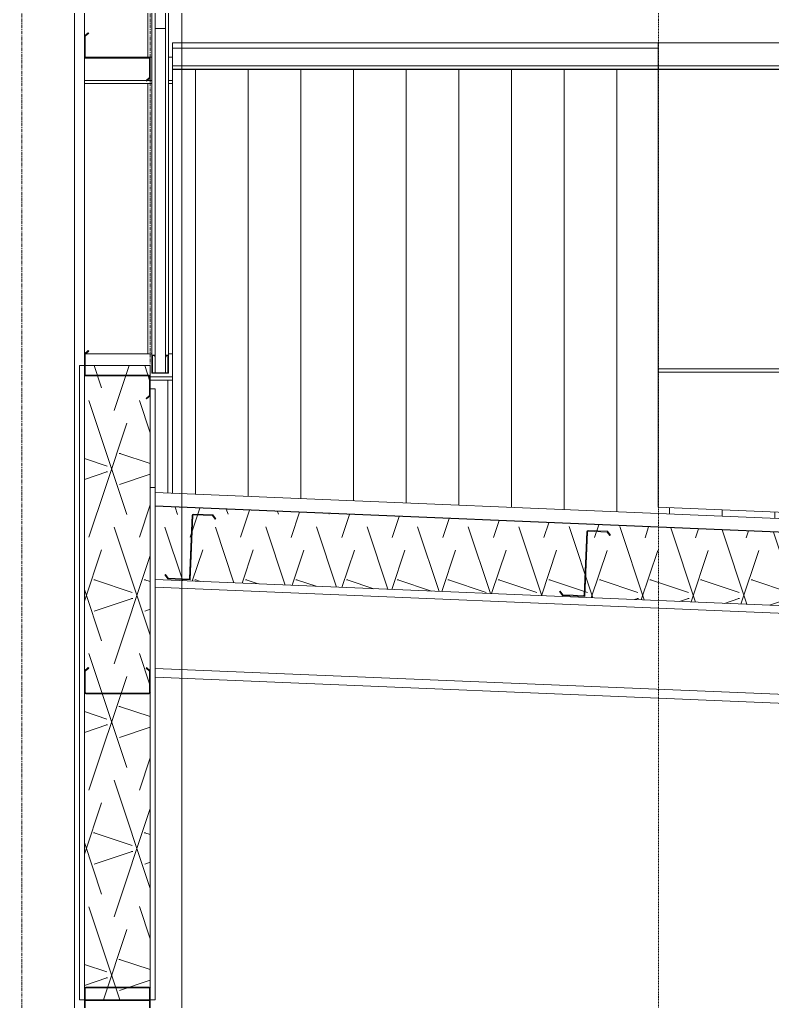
# Model space of a CAD drawing. Header units: inches. Extents: x 21386 to 98813, y -290 to 853.
# Drawn here: x 33041 to 33155.3, y 98 to 247 of the extents above; entities that cross this region are included whole.
import ezdxf

# ---------------------------------------------------------------- set-up
doc = ezdxf.new("R2010")
doc.units = ezdxf.units.IN
doc.header["$MEASUREMENT"] = 0
doc.linetypes.add('Dash Dot 3_16_', pattern=[0.3125, 0.1875, -0.0625, 0, -0.0625])
doc.linetypes.add('Grid Line 1_2_', pattern=[0.875, 0.5, -0.125, 0.125, -0.125])
for name, color, linetype, lineweight in [('A-ANNO-SYMB', 150, 'Continuous', 9), ('A-CLNG', 13, 'Continuous', 13), ('A-CLNG-PATT', 13, 'Continuous', 25), ('A-GLAZ-CWMG', 51, 'Continuous', 13), ('A-ROOF', 132, 'Continuous', 13), ('A-WALL', 113, 'Continuous', 13), ('A-WALL-PATT', 111, 'Continuous', 25), ('G-ANNO-SYMB', 111, 'Continuous', 9), ('I-WALL', 2, 'Continuous', 13), ('S-BEAM', 12, 'Continuous', 13), ('S-GRID', 1, 'Continuous', 9)]:
    doc.layers.add(name, color=color, linetype=linetype, lineweight=lineweight)
pattern_1 = [(161.57, (22011.972, 102.96), (-7.6802237, -0.0009796), [0, -54.643, 6.067, 0]), (18.43, (22010.052, 102.96), (-7.6802237, 0.0009796), [0, -54.643, 6.067, 0]), (108.43, (22011.972, 102.96), (3.8382953, -19.2013653), [18.211, -42.499]), (71.57, (22010.052, 102.96), (3.8382953, 19.2013653), [18.211, -42.499])]
pattern_2 = [(45, (22011.012, 102), (-19.007, 19.007), []), (45, (22011.012, 130.8), (-19.007, 19.007), [])]

# ---------------------------------------------------------------- blocks, each defined once
blk = doc.blocks.new('W-Wide Flange - 1_-3_ deep-1401279-Building Section - North_South looking East _ Fitness Center')
at = {"layer": 'S-BEAM', "color": 8, "lineweight": 9}
for p, q in [((22778.5, 143.84), (22370.3, 160.85)), ((22370.3, 148.55), (22777.99, 131.57)), ((22777.93, 130.21), (22370.3, 147.19))]:
    blk.add_line(p, q, dxfattribs=at)
blk = doc.blocks.new('Rectangular Mullion - Profile_Polycarbonate_Lower-1767983-Building Section - North_South looking East _ Fitness Center')
at = {"layer": 'A-GLAZ-CWMG', "color": 7}
for p, q in [((22369.8, 196.09), (22369.8, 193.34)), ((22370.3, 196.09), (22369.8, 196.09)), ((22369.87, 193.4), (22369.87, 196.03)), ((22369.87, 196.03), (22370.24, 196.03)), ((22370.24, 196.03), (22370.24, 195.84)), ((22370.24, 195.84), (22370.3, 195.84)), ((22370.3, 195.84), (22370.3, 196.09)), ((22372.3, 196.09), (22371.88, 196.09)), ((22371.88, 196.09), (22371.88, 195.84)), ((22371.88, 195.84), (22371.94, 195.84)), ((22371.94, 195.84), (22371.94, 196.03)), ((22371.94, 196.03), (22372.24, 196.03)), ((22372.24, 196.03), (22372.24, 193.4)), ((22372.3, 193.34), (22372.3, 196.09)), ((22369.8, 193.34), (22372.3, 193.34)), ((22372.24, 193.4), (22369.87, 193.4))]:
    blk.add_line(p, q, dxfattribs=at)
blk = doc.blocks.new('Girt_C - 10_D-1260059-Building Section - North_South looking East _ Fitness Center')
at = {"layer": 'S-BEAM', "lineweight": 9}
h = blk.add_hatch(dxfattribs=at)
h.set_pattern_fill('FP_37', color=8, style=0, pattern_type=2)
h.set_pattern_definition(pattern_2)
h.paths.add_polyline_path([(22360.13, 96.2), (22360.2, 96.28), (22359.66, 96.73), (22359.66, 100), (22359.55, 99.99), (22359.55, 96.68)], flags=0)
h.paths.add_polyline_path([(22368.98, 96.2), (22369.55, 96.68), (22369.55, 99.99), (22369.44, 100), (22369.44, 96.73), (22368.91, 96.28)], flags=0)
h.paths.add_polyline_path([(22369.37, 100.07), (22369.37, 100.18), (22359.74, 100.18), (22359.74, 100.07)], flags=0)
at = {"layer": 'S-BEAM', "color": 7}
for p, q in [((22359.55, 99.99), (22359.55, 96.68)), ((22359.66, 96.73), (22359.66, 100)), ((22369.37, 100.18), (22359.74, 100.18)), ((22359.74, 100.07), (22369.37, 100.07)), ((22369.44, 100), (22369.44, 96.73)), ((22369.55, 96.68), (22369.55, 99.99)), ((22359.55, 96.68), (22360.13, 96.2)), ((22360.2, 96.28), (22359.66, 96.73)), ((22360.13, 96.2), (22360.2, 96.28)), ((22369.44, 96.73), (22368.91, 96.28)), ((22368.91, 96.28), (22368.98, 96.2)), ((22368.98, 96.2), (22369.55, 96.68))]:
    blk.add_line(p, q, dxfattribs=at)
for centre, radius, start, end in [((22359.74, 99.99), 0.188, 90, 180), ((22359.74, 99.99), 0.0782, 90, 176.9576), ((22369.37, 99.99), 0.188, 0, 90), ((22369.37, 99.99), 0.0782, 2.1227, 90)]:
    blk.add_arc(centre, radius, start, end, dxfattribs=at)
blk = doc.blocks.new('columns and girder2 - one-1334686-Building Section - North_South looking East _ Fitness Center')
at = {"layer": 'S-BEAM', "color": 8, "lineweight": 9}
for p, q in [((22358.05, 335.74), (22358.05, 0)), ((22359.55, 244.56), (22359.55, 289.44)), ((22359.55, 196.31), (22359.55, 241.19))]:
    blk.add_line(p, q, dxfattribs=at)
blk = doc.blocks.new('Girt_C - 8_D-1757324-Building Section - North_South looking East _ Fitness Center')
at = {"layer": 'S-BEAM', "color": 8, "lineweight": 9}
for p, q in [((22359.74, 241.3), (22359.62, 241.3)), ((22369.8, 241.3), (22369.37, 241.3)), ((22372.93, 241.3), (22372.3, 241.3)), ((22359.55, 237.8), (22368.94, 237.8)), ((22359.55, 237.31), (22369.8, 237.31)), ((22369.11, 237.8), (22369.8, 237.8)), ((22372.3, 237.8), (22372.93, 237.8)), ((22372.3, 237.31), (22372.93, 237.31))]:
    blk.add_line(p, q, dxfattribs=at)
blk = doc.blocks.new('Girt_C - 8_D-1757323-Building Section - North_South looking East _ Fitness Center')
at = {"layer": 'S-BEAM', "color": 8, "lineweight": 9}
for p, q in [((22369.8, 196.3), (22359.69, 196.3)), ((22372.93, 196.3), (22372.3, 196.3)), ((22369.55, 192.8), (22372.93, 192.8)), ((22369.55, 192.31), (22372.93, 192.31))]:
    blk.add_line(p, q, dxfattribs=at)
blk = doc.blocks.new('Girt_Z - 10_D-1732176-Building Section - North_South looking East _ Fitness Center')
at = {"layer": 'S-BEAM', "lineweight": 9}
h = blk.add_hatch(dxfattribs=at)
h.set_pattern_fill('FP_37', color=8, style=0, pattern_type=2)
h.set_pattern_definition(pattern_2)
h.paths.add_polyline_path([(22368.98, 189.44), (22369.55, 189.92), (22369.55, 192.86), (22369.44, 192.86), (22369.44, 189.97), (22368.91, 189.52)], flags=0)
h.paths.add_polyline_path([(22359.55, 192.94), (22359.66, 193.12), (22359.66, 196.26), (22360.2, 196.71), (22360.13, 196.79), (22359.55, 196.31), (22359.55, 193.67)], flags=0)
h.paths.add_polyline_path([(22369.37, 192.94), (22369.37, 193.05), (22359.74, 193.05), (22359.55, 192.94)], flags=0)
at = {"layer": 'S-BEAM', "color": 7}
for p, q in [((22360.13, 196.79), (22359.55, 196.31)), ((22359.66, 196.26), (22360.2, 196.71)), ((22360.2, 196.71), (22360.13, 196.79)), ((22359.55, 196.31), (22359.55, 192.94)), ((22359.66, 193.12), (22359.66, 196.26)), ((22359.55, 192.94), (22369.37, 192.94)), ((22369.37, 193.05), (22359.74, 193.05)), ((22369.44, 192.86), (22369.44, 189.97)), ((22369.55, 189.92), (22369.55, 192.86)), ((22369.44, 189.97), (22368.91, 189.52)), ((22368.91, 189.52), (22368.98, 189.44)), ((22368.98, 189.44), (22369.55, 189.92))]:
    blk.add_line(p, q, dxfattribs=at)
for centre, radius, start, end in [((22359.74, 193.13), 0.0782, 183.0424, 270), ((22369.37, 192.86), 0.187, 360, 90), ((22369.37, 192.86), 0.0782, 2.1227, 90)]:
    blk.add_arc(centre, radius, start, end, dxfattribs=at)
blk = doc.blocks.new('Girt_Z - 10_D-V157-Building Section - North_South looking East _ Fitness Center')
at = {"layer": 'S-BEAM', "color": 7}
for p, q in [((22360.13, 245.04), (22359.55, 244.56)), ((22359.55, 244.56), (22359.55, 241.19)), ((22359.66, 244.51), (22360.2, 244.96)), ((22359.66, 241.37), (22359.66, 244.51)), ((22360.2, 244.96), (22360.13, 245.04)), ((22359.55, 241.19), (22369.37, 241.19)), ((22369.37, 241.3), (22359.74, 241.3)), ((22369.44, 241.11), (22369.44, 238.22)), ((22369.55, 238.17), (22369.55, 241.11)), ((22369.44, 238.22), (22368.91, 237.77)), ((22368.91, 237.77), (22368.98, 237.69)), ((22368.98, 237.69), (22369.55, 238.17))]:
    blk.add_line(p, q, dxfattribs=at)
for centre, radius, start, end in [((22359.74, 241.38), 0.0782, 183.0424, 270), ((22369.37, 241.11), 0.187, 360, 90), ((22369.37, 241.11), 0.0782, 2.1227, 90)]:
    blk.add_arc(centre, radius, start, end, dxfattribs=at)
blk = doc.blocks.new('Girt_C - 10_D-1401468-Building Section - North_South looking East _ Fitness Center')
at = {"layer": 'S-BEAM', "lineweight": 9}
h = blk.add_hatch(dxfattribs=at)
h.set_pattern_fill('FP_37', color=8, style=0, pattern_type=2)
h.set_pattern_definition(pattern_2)
h.paths.add_polyline_path([(22359.74, 144.69), (22369.37, 144.69), (22369.37, 144.8), (22359.74, 144.8)], flags=0)
h.paths.add_polyline_path([(22369.44, 144.87), (22369.55, 144.88), (22369.55, 148.19), (22368.98, 148.67), (22368.91, 148.59), (22369.44, 148.14)], flags=0)
h.paths.add_polyline_path([(22359.66, 144.87), (22359.66, 148.14), (22360.2, 148.59), (22360.13, 148.67), (22359.55, 148.19), (22359.55, 144.88)], flags=0)
at = {"layer": 'S-BEAM', "color": 7}
for p, q in [((22360.13, 148.67), (22359.55, 148.19)), ((22359.55, 148.19), (22359.55, 144.88)), ((22359.66, 148.14), (22360.2, 148.59)), ((22359.66, 144.87), (22359.66, 148.14)), ((22360.2, 148.59), (22360.13, 148.67)), ((22368.98, 148.67), (22368.91, 148.59)), ((22368.91, 148.59), (22369.44, 148.14)), ((22369.55, 148.19), (22368.98, 148.67)), ((22369.44, 148.14), (22369.44, 144.87)), ((22369.55, 144.88), (22369.55, 148.19)), ((22369.37, 144.8), (22359.74, 144.8)), ((22359.74, 144.69), (22369.37, 144.69))]:
    blk.add_line(p, q, dxfattribs=at)
for centre, radius, start, end in [((22359.74, 144.88), 0.188, 180, 270), ((22359.74, 144.88), 0.0782, 182.1227, 270), ((22369.37, 144.88), 0.188, 270, 0), ((22369.37, 144.88), 0.0782, 270, 356.9576)]:
    blk.add_arc(centre, radius, start, end, dxfattribs=at)
blk = doc.blocks.new('Rectangular Mullion - Profile_Polycarbonate_right-1766041-Building Section - North_South looking East _ Fitness Center')
at = {"layer": 'A-GLAZ-CWMG', "color": 8, "lineweight": 9}
for p, q in [((22369.8, 248.36), (22370.3, 248.36)), ((22369.8, 196.09), (22369.8, 248.36)), ((22371.88, 248.36), (22372.3, 248.36)), ((22372.3, 196.09), (22372.3, 248.36))]:
    blk.add_line(p, q, dxfattribs=at)
at = {"layer": 'A-GLAZ-CWMG', "color": 10, "lineweight": 9}
for p, q in [((22370.3, 248.36), (22371.88, 248.36)), ((22370.3, 193.4), (22370.3, 248.36)), ((22371.88, 193.4), (22371.88, 248.36))]:
    blk.add_line(p, q, dxfattribs=at)
blk = doc.blocks.new('Girt_Z - 10_D-1732032-Building Section - North_South looking East _ Fitness Center')
at = {"layer": 'S-BEAM', "color": 7}
for p, q in [((22615.7, 161.8), (22615.3, 152.19)), ((22615.4, 151.99), (22615.81, 161.8)), ((22618.83, 161.86), (22615.89, 161.98)), ((22615.89, 161.87), (22618.77, 161.75)), ((22618.77, 161.75), (22619.2, 161.2)), ((22619.29, 161.27), (22618.83, 161.86)), ((22619.2, 161.2), (22619.29, 161.27)), ((22611.65, 152.8), (22611.57, 152.73)), ((22611.57, 152.73), (22612.03, 152.13)), ((22612.08, 152.24), (22611.65, 152.8)), ((22612.03, 152.13), (22615.4, 151.99)), ((22615.22, 152.11), (22612.08, 152.24))]:
    blk.add_line(p, q, dxfattribs=at)
for centre, radius, start, end in [((22615.88, 161.8), 0.187, 87.6141, 177.6141), ((22615.88, 161.8), 0.0782, 89.7368, 177.6141), ((22615.22, 152.19), 0.0782, 270.6564, 357.6141)]:
    blk.add_arc(centre, radius, start, end, dxfattribs=at)
blk = doc.blocks.new('Girt_Z - 10_D-1350939-Building Section - North_South looking East _ Fitness Center')
at = {"layer": 'S-BEAM', "color": 7}
for p, q in [((22375.91, 171.79), (22375.5, 162.18)), ((22375.61, 161.99), (22376.01, 171.79)), ((22376.09, 171.86), (22378.98, 171.74)), ((22379.04, 171.85), (22376.1, 171.97)), ((22378.98, 171.74), (22379.41, 171.19)), ((22379.49, 171.26), (22379.04, 171.85)), ((22379.41, 171.19), (22379.49, 171.26)), ((22371.86, 162.79), (22371.78, 162.72)), ((22371.78, 162.72), (22372.23, 162.13)), ((22372.29, 162.23), (22371.86, 162.79)), ((22372.23, 162.13), (22375.61, 161.99)), ((22375.43, 162.1), (22372.29, 162.23))]:
    blk.add_line(p, q, dxfattribs=at)
for centre, radius, start, end in [((22376.09, 171.79), 0.187, 87.6141, 177.6141), ((22376.09, 171.79), 0.0782, 89.7368, 177.6141), ((22375.43, 162.18), 0.0782, 270.6564, 357.6141)]:
    blk.add_arc(centre, radius, start, end, dxfattribs=at)

msp = doc.modelspace()

# ---------------------------------------------------------------- hatches: boundary and pattern name
at = {"layer": 'A-CLNG-PATT', "lineweight": 9}
h = msp.add_hatch(dxfattribs=at)
h.set_pattern_fill('FP_35', color=8, style=0, pattern_type=2)
h.set_pattern_definition(pattern_1)
h.paths.add_polyline_path([(33486.56, 144.31), (33486.56, 155.45), (33061.56, 173.15), (33061.56, 162.02), (33473.51, 144.85)], flags=0)
at = {"layer": 'A-WALL-PATT', "lineweight": 9}
h = msp.add_hatch(dxfattribs=at)
h.set_pattern_fill('FP_41', color=8, style=0, pattern_type=2)
h.set_pattern_definition([(90, (22233.678, 0), (-19.685, 1e-15), [])])
h.paths.add_polyline_path([(32927.75, 2.75), (32936.55, 2.75), (32936.55, 4), (32927.75, 4)], flags=0)
h.paths.add_polyline_path([(33028.07, 2.75), (33038.73, 2.75), (33032.61, 47.7), (32927.69, 47.7), (32927.75, 37.12), (32954.54, 36.98), (32954.68, 36.87), (32955.13, 36.74), (32955.54, 36), (32955.29, 35.45), (32954.37, 34.97), (32953.95, 34.95), (32953.54, 34.89), (32953.38, 34.88), (32948.2, 34.88), (32927.75, 34.87), (32927.75, 32.5), (32936.55, 32.5), (32936.55, 34.87), (32938.61, 34.87), (32938.61, 32.5), (32944.71, 32.5), (32944.71, 34.87), (32946.77, 34.87), (32946.77, 32.5), (32950.13, 32.5), (32950.19, 34.87), (32952.17, 34.87), (32952.17, 32.5), (32952.76, 32.5), (32952.8, 34.87), (32955.04, 34.87), (32955.04, 2.75), (32989.33, 2.75)], flags=0)
h.paths.add_polyline_path([(32946.77, 2.75), (32950.13, 2.75), (32950.13, 4), (32946.77, 4)], flags=0)
h.paths.add_polyline_path([(32938.61, 2.75), (32944.71, 2.75), (32944.71, 4), (32938.61, 4)], flags=0)
h.paths.add_polyline_path([(32952.76, 2.75), (32952.76, 4), (32952.17, 4), (32952.17, 2.75)], flags=0)
h.paths.add_polyline_path([(32934.07, 28.5), (32936.55, 28.5), (32936.55, 31.5), (32927.75, 31.5), (32927.75, 28.5), (32931.23, 28.5)], flags=0)
h.paths.add_polyline_path([(32952.57, 28.5), (32952.76, 28.5), (32952.76, 31.5), (32952.17, 31.5), (32952.17, 28.5), (32952.35, 28.5)], flags=0)
h.paths.add_polyline_path([(32948.47, 28.5), (32950.13, 28.5), (32950.13, 31.5), (32946.77, 31.5), (32946.77, 28.5), (32947.49, 28.5)], flags=0)
h.paths.add_polyline_path([(32938.61, 28.5), (32944.71, 28.5), (32944.71, 31.5), (32938.61, 31.5), (32938.61, 28.63)], flags=0)
h.paths.add_polyline_path([(33028.07, 55.05), (33031.61, 55.05), (33025.99, 96.32), (32927.69, 96.32), (32927.69, 55.05), (32950.6, 55.05)], flags=0)
h.paths.add_polyline_path([(33000.81, 103.68), (33024.99, 103.68), (33019.88, 141.19), (32927.69, 141.19), (32927.69, 103.68), (33000.32, 103.68)], flags=0)
h.paths.add_polyline_path([(33000.32, 148.54), (33018.88, 148.54), (33013.31, 189.44), (32927.69, 189.44), (32927.69, 148.54), (32999.3, 148.54)], flags=0)
h.paths.add_polyline_path([(33063.5, 173.07), (33063.5, 173.14), (33061.56, 173.15)], flags=0)
h.paths.add_polyline_path([(33063.5, 175.14), (33063.5, 192.31), (33060.81, 192.31), (33060.81, 191), (33061.56, 191), (33061.56, 175.22)], flags=0)
h.paths.add_polyline_path([(33050.96, 196.3), (33061.06, 196.31), (33061.06, 237.31), (33050.81, 237.31), (33050.81, 196.31), (33051.38, 196.79), (33051.45, 196.71), (33050.98, 196.31)], flags=0)
h.paths.add_polyline_path([(33000.81, 196.79), (33012.31, 196.79), (33006.74, 237.69), (32936.14, 237.69), (32927.69, 221.45), (32927.69, 196.79), (33000.32, 196.79)], flags=0)
h.paths.add_polyline_path([(32927.69, 225.51), (32934.03, 237.69), (32927.69, 237.69), (32927.69, 232.74)], flags=0)
h.paths.add_polyline_path([(33050.92, 241.3), (33061.06, 241.3), (33061.06, 335.25), (33050.81, 335.68), (33050.81, 292.81), (33051.38, 293.29), (33051.45, 293.21), (33050.92, 292.76), (33050.88, 289.55), (33050.81, 289.36), (33050.81, 244.56), (33051.38, 245.04), (33051.45, 244.96), (33050.92, 244.51), (33050.88, 241.3)], flags=0)
h.paths.add_polyline_path([(32961.59, 245.04), (33005.74, 245.04), (33000.17, 285.94), (32961.28, 285.94), (32939.97, 245.04), (32961.39, 245.04)], flags=0)
h.paths.add_polyline_path([(32927.69, 245.04), (32937.86, 245.04), (32959.16, 285.94), (32927.69, 285.94), (32927.69, 252.28)], flags=0)
h.paths.add_polyline_path([(33060.24, 285.94), (33060.17, 286.02), (33060.7, 286.47), (33060.7, 289.36), (33060.81, 289.36), (33060.81, 286.42), (33060.34, 286.02)], flags=0)
h.paths.add_polyline_path([(33050.81, 289.44), (33051, 289.55), (33060.62, 289.55), (33060.62, 289.44), (33050.92, 289.44)], flags=0)
h.paths.add_polyline_path([(32927.69, 293.29), (32930.94, 293.29), (32930.94, 294), (32960.69, 294.04), (32960.77, 294.3), (32960.94, 294.44), (32961.16, 294.1), (32961.19, 294), (32990.94, 293.94), (32990.94, 293.29), (32997.81, 293.29), (32997.81, 294.85), (32927.69, 306.91), (32927.69, 293.4)], flags=0)
h.paths.add_polyline_path([(33063.13, 336.84), (33063.5, 336.84), (33063.44, 337.87), (33061.94, 337.93), (33061.94, 336.84)], flags=0)
h.paths.add_polyline_path([(33063.5, 345.37), (33063.5, 346.43), (33061.94, 346.48), (33061.94, 345.44)], flags=0)
h = msp.add_hatch(dxfattribs=at)
h.set_pattern_fill('FP_23', color=8, style=0, pattern_type=2)
h.set_pattern_definition([(270, (23131.654, 100.524), (8, 5e-16), [])])
h.paths.add_polyline_path([(33489.56, 157.38), (33489.56, 158.5), (33486.69, 158.49), (33486.69, 157.5), (33487.06, 157.49)], flags=0)
h.paths.add_polyline_path([(33486.56, 157.51), (33486.56, 158.51), (33137.94, 173.04), (33137.94, 239.46), (33064.19, 239.46), (33064.19, 175.11), (33463.04, 158.49)], flags=0)
h = msp.add_hatch(dxfattribs=at)
h.set_pattern_fill('FP_40', color=8, style=0, pattern_type=2)
h.set_pattern_definition([(0, (22785.02, 0.88), (-193, 193), [48, -145]), (90, (22785.02, 0.88), (-193, 1e-14), [96, -97]), (180, (22833.02, 96.88), (-193, 193), [48, -145]), (90, (22833.02, 0.88), (-193, 1e-14), [96, -97]), (180, (22833.02, 97.38), (-193, 193), [48, -145]), (90, (22833.02, 97.38), (-193, 1e-14), [96, -97]), (0, (22785.02, 193.38), (-193, 193), [48, -145]), (90, (22785.02, 97.38), (-193, 1e-14), [96, -97]), (0, (22833.27, 48.62), (-193, 193), [48, -145]), (90, (22833.27, 0.5), (-193, 1e-14), [48.125, -144.875]), (90, (22881.27, 0.5), (-193, 1e-14), [48.125, -144.875]), (0, (22833.27, 145.12), (-193, 193), [48, -145]), (90, (22833.27, 49.12), (-193, 1e-14), [96, -97]), (180, (22881.27, 49.12), (-193, 193), [48, -145]), (90, (22881.27, 49.12), (-193, 1e-14), [96, -97]), (90, (22833.27, 145.62), (-193, 1e-14), [48, -145]), (180, (22881.27, 145.62), (-193, 193), [48, -145]), (90, (22881.27, 145.62), (-193, 1e-14), [48, -145]), (0, (22881.52, 0.88), (-193, 193), [48, -145]), (90, (22881.52, 0.88), (-193, 1e-14), [96, -97]), (180, (22929.52, 96.88), (-193, 193), [48, -145]), (90, (22929.52, 0.88), (-193, 1e-14), [96, -97]), (180, (22929.52, 97.38), (-193, 193), [48, -145]), (90, (22929.52, 97.38), (-193, 1e-14), [96, -97]), (0, (22881.52, 193.38), (-193, 193), [48, -145]), (90, (22881.52, 97.38), (-193, 1e-14), [96, -97]), (0, (22929.77, 48.62), (-193, 193), [48, -145]), (90, (22929.77, 0.5), (-193, 1e-14), [48.125, -144.875]), (90, (22977.77, 0.5), (-193, 1e-14), [48.125, -144.875]), (0, (22929.77, 145.12), (-193, 193), [48, -145]), (90, (22929.77, 49.12), (-193, 1e-14), [96, -97]), (180, (22977.77, 49.12), (-193, 193), [48, -145]), (90, (22977.77, 49.12), (-193, 1e-14), [96, -97]), (90, (22929.77, 145.62), (-193, 1e-14), [48, -145]), (180, (22977.77, 145.62), (-193, 193), [48, -145]), (90, (22977.77, 145.62), (-193, 1e-14), [48, -145])])
h.paths.add_polyline_path([(33487.06, 158.49), (33487.06, 239.46), (33137.94, 239.46), (33137.94, 173.04), (33486.56, 158.52), (33486.56, 161), (33486.69, 161), (33486.69, 158.51)], flags=0)
h = msp.add_hatch(dxfattribs=at)
h.set_pattern_fill('FP_35', color=8, style=0, pattern_type=2)
h.set_pattern_definition(pattern_1)
h.paths.add_polyline_path([(33060.81, 176), (33060.81, 194.5), (33050.81, 194.5), (33050.81, 176)], flags=0)
h = msp.add_hatch(dxfattribs=at)
h.set_pattern_fill('FP_35', color=8, style=0, pattern_type=2)
h.set_pattern_definition(pattern_1)
h.paths.add_polyline_path([(33060.81, 98.25), (33060.81, 176), (33050.81, 176), (33050.81, 98.25)], flags=0)
h = msp.add_hatch(dxfattribs=at)
h.set_pattern_fill('FP_36', color=8, style=0, pattern_type=2)
h.set_pattern_definition([(90, (23719.54, -1108), (-193, -193), [48, -145]), (180, (23719.54, -1108), (-2e-14, -193), [96, -97]), (270, (23623.54, -1060), (-193, -193), [48, -145]), (180, (23719.54, -1060), (-2e-14, -193), [96, -97]), (270, (23623.04, -1060), (-193, -193), [48, -145]), (180, (23623.04, -1060), (-2e-14, -193), [96, -97]), (90, (23527.04, -1108), (-193, -193), [48, -145]), (180, (23623.04, -1108), (-2e-14, -193), [96, -97]), (90, (23671.8, -1059.75), (-193, -193), [48, -145]), (180, (23719.92, -1059.75), (-2e-14, -193), [48.125, -144.875]), (180, (23719.92, -1011.75), (-2e-14, -193), [48.125, -144.875]), (90, (23575.3, -1059.75), (-193, -193), [48, -145]), (180, (23671.3, -1059.75), (-2e-14, -193), [96, -97]), (270, (23671.3, -1011.75), (-193, -193), [48, -145]), (180, (23671.3, -1011.75), (-2e-14, -193), [96, -97]), (180, (23574.8, -1059.75), (-2e-14, -193), [48, -145]), (270, (23574.8, -1011.75), (-193, -193), [48, -145]), (180, (23574.8, -1011.75), (-2e-14, -193), [48, -145]), (90, (23719.54, -1011.5), (-193, -193), [48, -145]), (180, (23719.54, -1011.5), (-2e-14, -193), [96, -97]), (270, (23623.54, -963.5), (-193, -193), [48, -145]), (180, (23719.54, -963.5), (-2e-14, -193), [96, -97]), (270, (23623.04, -963.5), (-193, -193), [48, -145]), (180, (23623.04, -963.5), (-2e-14, -193), [96, -97]), (90, (23527.04, -1011.5), (-193, -193), [48, -145]), (180, (23623.04, -1011.5), (-2e-14, -193), [96, -97]), (90, (23671.8, -963.25), (-193, -193), [48, -145]), (180, (23719.92, -963.25), (-2e-14, -193), [48.125, -144.875]), (180, (23719.92, -915.25), (-2e-14, -193), [48.125, -144.875]), (90, (23575.3, -963.25), (-193, -193), [48, -145]), (180, (23671.3, -963.25), (-2e-14, -193), [96, -97]), (270, (23671.3, -915.25), (-193, -193), [48, -145]), (180, (23671.3, -915.25), (-2e-14, -193), [96, -97]), (180, (23574.8, -963.25), (-2e-14, -193), [48, -145]), (270, (23574.8, -915.25), (-193, -193), [48, -145]), (180, (23574.8, -915.25), (-2e-14, -193), [48, -145])])
h.paths.add_polyline_path([(33060.17, 96.68), (33060.7, 96.73), (33060.7, 98.25), (33050.92, 98.25), (33050.98, 96.68), (33053.56, 96.73), (33053.56, 97.75), (33058.06, 97.75), (33058.06, 96.68)], flags=0)

# ---------------------------------------------------------------- linework, layer by layer
at = {"layer": 'A-ANNO-SYMB', "linetype": 'Dash Dot 3_16_'}
msp.add_line((33137.98, -47.05), (33137.98, 367.76), dxfattribs=at)
at = {"layer": 'A-CLNG', "color": 7}
for p, q in [((33486.56, 155.45), (33061.56, 173.15)), ((33061.56, 173.15), (33061.56, 162.02)), ((33061.56, 162.02), (33486.56, 144.31))]:
    msp.add_line(p, q, dxfattribs=at)
at = {"layer": 'A-ROOF', "color": 7}
for p, q in [((33061.56, 175.22), (33061.56, 173.22)), ((33552.87, 154.75), (33061.56, 175.22)), ((33061.56, 173.22), (33552.87, 152.74))]:
    msp.add_line(p, q, dxfattribs=at)
at = {"layer": 'A-WALL', "color": 7}
for p, q in [((33061.56, 336.78), (33061.56, 193.4)), ((33063.13, 193.4), (33063.13, 336.78)), ((33050.06, 194.5), (33050.06, 176)), ((33060.81, 194.5), (33050.06, 194.5)), ((33050.81, 98.25), (33050.81, 194.5)), ((33060.81, 98.25), (33060.81, 194.5)), ((33061.56, 193.4), (33063.13, 193.4)), ((33061.56, 191), (33060.81, 191)), ((33061.56, 176), (33061.56, 191)), ((33061.56, 176), (33060.81, 176))]:
    msp.add_line(p, q, dxfattribs=at)
at = {"layer": 'A-WALL', "color": 10, "lineweight": 9}
for p, q in [((33061.56, 245.68), (33061.56, 193.4)), ((33063.13, 245.68), (33061.56, 245.68)), ((33063.13, 193.4), (33063.13, 245.68)), ((33061.56, 193.4), (33061.56, 193.4))]:
    msp.add_line(p, q, dxfattribs=at)
at = {"layer": 'A-WALL', "color": 8, "lineweight": 9}
for p, q in [((33064.19, 243.5), (33064.19, 175.11)), ((33064.19, 243.5), (33490.87, 243.5)), ((33137.94, 243.5), (33137.94, 173.04)), ((33137.94, 242.69), (33064.19, 242.69)), ((33490.87, 240), (33064.19, 240)), ((33064.19, 239.5), (33491.37, 239.5)), ((33064.19, 239.46), (33491.33, 239.46)), ((33063.5, 175.14), (33063.5, 192.31)), ((33137.94, 173.04), (33486.56, 158.51))]:
    msp.add_line(p, q, dxfattribs=at)
at = {"layer": 'G-ANNO-SYMB'}
msp.add_line((33065.61, 545.16), (33065.61, -79.66), dxfattribs=at)
at = {"layer": 'I-WALL', "color": 7}
for p, q in [((33050.06, 176), (33050.06, 98.25)), ((33061.56, 98.25), (33061.56, 176)), ((33050.06, 98.25), (33061.56, 98.25))]:
    msp.add_line(p, q, dxfattribs=at)
at = {"layer": 'S-GRID', "linetype": 'Grid Line 1_2_'}
for p, q in [((33041.31, -273.16), (33041.31, 738.66)), ((33050.81, -273.16), (33050.81, 738.66)), ((33050.81, -273.16), (33050.81, 738.66)), ((33060.81, -273.16), (33060.81, 738.66))]:
    msp.add_line(p, q, dxfattribs=at)

# ---------------------------------------------------------------- block references
at = {"layer": 'A-GLAZ-CWMG', "color": 8, "lineweight": 9}
for name in ['Rectangular Mullion - Profile_Polycarbonate_right-1766041-Building Section - North_South looking East _ Fitness Center', 'Rectangular Mullion - Profile_Polycarbonate_Lower-1767983-Building Section - North_South looking East _ Fitness Center']:
    msp.add_blockref(name, (10691.26, 0), dxfattribs=at)
at = {"layer": 'S-BEAM', "color": 8, "lineweight": 9}
for name, p in [('columns and girder2 - one-1334686-Building Section - North_South looking East _ Fitness Center', (10691.26, 0)), ('Girt_Z - 10_D-V157-Building Section - North_South looking East _ Fitness Center', (10691.26, 0)), ('Girt_C - 8_D-1757324-Building Section - North_South looking East _ Fitness Center', (10691.26, 0)), ('Girt_Z - 10_D-1732176-Building Section - North_South looking East _ Fitness Center', (10691.26, 0)), ('Girt_C - 8_D-1757323-Building Section - North_South looking East _ Fitness Center', (10691.26, 0)), ('Girt_Z - 10_D-1350939-Building Section - North_South looking East _ Fitness Center', (10691.26, 0)), ('Girt_Z - 10_D-1732032-Building Section - North_South looking East _ Fitness Center', (10511.41, 7.49)), ('W-Wide Flange - 1_-3_ deep-1401279-Building Section - North_South looking East _ Fitness Center', (10691.26, 0)), ('Girt_C - 10_D-1401468-Building Section - North_South looking East _ Fitness Center', (10691.26, 0)), ('Girt_C - 10_D-1260059-Building Section - North_South looking East _ Fitness Center', (10691.26, 0))]:
    msp.add_blockref(name, p, dxfattribs=at)

doc.saveas('drawing.dxf')
